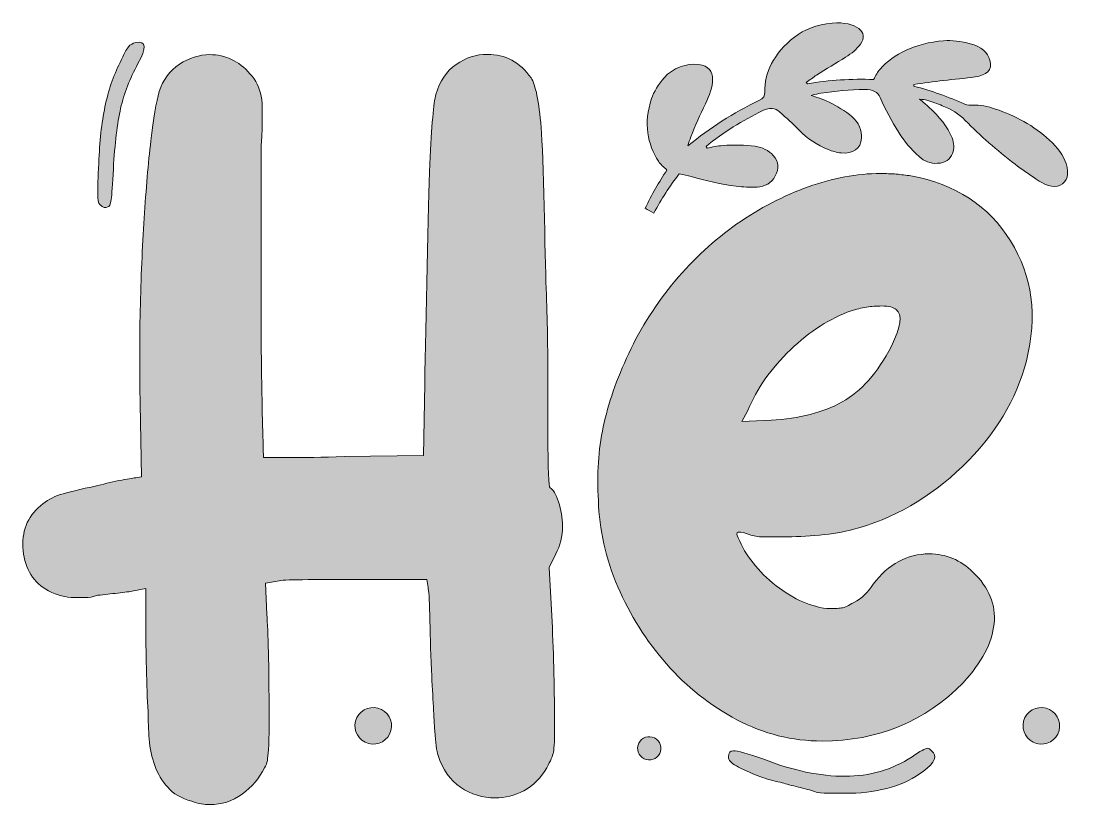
# Model space of a CAD drawing. Header units: inches. Extents: x 60 to 1018, y -945 to -136.
# Drawn here: x 60 to 592, y -527 to -136 of the extents above; entities that cross this region are included whole.
import ezdxf

# ---------------------------------------------------------------- set-up
doc = ezdxf.new("R2010")
doc.units = ezdxf.units.IN
doc.header["$MEASUREMENT"] = 0
doc.layers.add('Layer 1', color=7, linetype='Continuous')

# ---------------------------------------------------------------- blocks, each defined once
blk = doc.blocks.new('block 3')
at = {"layer": 'Layer 1', "true_color": 0xffffff}
h = blk.add_hatch(color=7, dxfattribs=at)
h.dxf.hatch_style = 2
edge = h.paths.add_edge_path()
edge.add_spline(control_points=[(330.03, -387.64), (330.03, -392.85), (328.92, -397.5), (326.69, -401.59), (326.69, -401.59), (323.34, -408.29), (323.34, -408.29), (323.34, -408.29), (325.01, -438.42), (325.01, -438.42), (325.38, -446.98), (325.66, -455.81), (325.85, -464.92), (326.03, -474.04), (326.13, -480.83), (326.13, -485.29), (326.13, -493.48), (325.94, -498.5), (325.57, -500.36), (325.2, -502.22), (324.08, -504.82), (322.22, -508.17), (319.24, -513.38), (315.43, -517.19), (310.78, -519.61), (306.13, -522.03), (301.38, -523.23), (296.55, -523.23), (290.22, -523.23), (284.46, -521.47), (279.26, -517.93), (274.04, -514.4), (270.33, -509.1), (268.1, -502.03), (267.35, -499.8), (266.79, -495.71), (266.42, -489.75), (266.05, -483.81), (265.49, -473.76), (264.75, -459.62), (264.37, -449.21), (264.09, -440), (263.91, -432), (263.72, -424), (263.44, -419.45), (263.07, -418.33), (263.07, -418.33), (262.52, -414.42), (262.52, -414.42), (262.52, -414.42), (229.04, -414.42), (229.04, -414.42), (219.73, -414.42), (211.18, -414.42), (203.37, -414.42), (195.55, -414.42), (190.72, -414.62), (188.86, -414.98), (188.86, -414.98), (182.16, -416.1), (182.16, -416.1), (182.16, -416.1), (182.72, -431.72), (182.72, -431.72), (183.09, -435.82), (183.37, -442.14), (183.56, -450.69), (183.74, -459.26), (183.84, -467.43), (183.84, -475.25), (183.84, -481.57), (183.84, -486.6), (183.84, -490.31), (183.84, -494.03), (183.74, -497.01), (183.56, -499.24), (183.37, -501.47), (183.18, -503.24), (183, -504.54), (182.81, -505.85), (182.35, -507.05), (181.61, -508.17), (179, -513.38), (175.27, -517.75), (170.44, -521.28), (165.61, -524.82), (160.21, -526.58), (154.26, -526.58), (151.66, -526.58), (148.68, -526.02), (145.33, -524.91), (140.12, -523.43), (136.13, -521.1), (133.34, -517.93), (130.55, -514.78), (128.4, -511.15), (126.92, -507.05), (125.43, -502.96), (124.5, -498.59), (124.13, -493.94), (123.76, -489.29), (123.57, -484.73), (123.57, -480.27), (123.2, -473.95), (122.92, -466.69), (122.73, -458.5), (122.54, -450.33), (122.46, -443.63), (122.46, -438.42), (122.46, -438.42), (122.46, -418.89), (122.46, -418.89), (122.46, -418.89), (116.32, -420), (116.32, -420), (114.45, -420.38), (111.85, -420.75), (108.51, -421.12), (105.16, -421.49), (101.81, -421.87), (98.46, -422.23), (96.23, -422.99), (94.18, -423.35), (92.33, -423.35), (90.46, -423.35), (88.6, -423.35), (86.74, -423.35), (82.65, -423.35), (78.37, -422.23), (73.91, -420), (66.47, -415.91), (62.29, -409.22), (61.35, -399.92), (60.43, -390.62), (63.31, -383.18), (70, -377.59), (72.99, -375), (76.24, -373.13), (79.77, -372.02), (83.3, -370.9), (89.53, -369.42), (98.46, -367.55), (102.55, -366.44), (106.55, -365.51), (110.46, -364.76), (114.36, -364.02), (116.68, -363.65), (117.44, -363.65), (117.44, -363.65), (120.22, -363.09), (120.22, -363.09), (120.22, -363.09), (119.67, -326.82), (119.67, -326.82), (119.29, -311.94), (119.29, -296.41), (119.67, -280.22), (120.03, -264.04), (120.69, -248.7), (121.62, -234.19), (122.54, -219.68), (123.66, -206.85), (124.97, -195.69), (126.27, -184.53), (127.66, -176.35), (129.15, -171.13), (131.01, -165.19), (134.36, -160.63), (139.2, -157.46), (144.03, -154.31), (149.05, -152.72), (154.26, -152.72), (162.07, -152.72), (168.77, -155.89), (174.35, -162.21), (177.32, -165.55), (179.18, -169.28), (179.93, -173.37), (180.67, -177.46), (180.67, -185.64), (179.93, -197.92), (179.93, -201.64), (179.93, -208.06), (179.93, -217.17), (179.93, -226.29), (179.93, -236.52), (179.93, -247.86), (179.93, -259.21), (179.93, -271.11), (179.93, -283.57), (179.93, -296.04), (180.02, -307.38), (180.21, -317.61), (180.39, -327.85), (180.58, -336.3), (180.77, -343), (180.95, -349.69), (181.05, -353.23), (181.05, -353.6), (181.41, -353.6), (185.51, -353.6), (193.32, -353.6), (201.13, -353.6), (210.43, -353.42), (221.22, -353.04), (221.22, -353.04), (260.84, -352.48), (260.84, -352.48), (260.84, -352.48), (261.4, -316.77), (261.4, -316.77), (262.14, -287.76), (262.98, -226.59), (263.91, -207.24), (264.84, -187.91), (265.86, -176.37), (266.98, -172.65), (268.84, -165.95), (272.18, -160.93), (277.02, -157.58), (281.85, -154.23), (287.07, -152.56), (292.65, -152.56), (301.58, -152.56), (308.83, -156.47), (314.41, -164.28), (316.64, -167.63), (318.32, -175.91), (319.43, -189.11), (320.55, -202.32), (321.38, -253.72), (321.94, -269.34), (322.5, -284.97), (322.78, -299.75), (322.78, -313.7), (322.78, -327.65), (322.78, -337.05), (322.78, -341.88), (322.78, -359.37), (323.15, -368.3), (323.89, -368.67), (325.38, -369.42), (326.77, -371.74), (328.08, -375.64), (329.38, -379.55), (330.03, -383.55), (330.03, -387.64)], knot_values=[0, 0, 0, 0, 1, 1, 1, 2, 2, 2, 3, 3, 3, 4, 4, 4, 5, 5, 5, 6, 6, 6, 7, 7, 7, 8, 8, 8, 9, 9, 9, 10, 10, 10, 11, 11, 11, 12, 12, 12, 13, 13, 13, 14, 14, 14, 15, 15, 15, 16, 16, 16, 17, 17, 17, 18, 18, 18, 19, 19, 19, 20, 20, 20, 21, 21, 21, 22, 22, 22, 23, 23, 23, 24, 24, 24, 25, 25, 25, 26, 26, 26, 27, 27, 27, 28, 28, 28, 29, 29, 29, 30, 30, 30, 31, 31, 31, 32, 32, 32, 33, 33, 33, 34, 34, 34, 35, 35, 35, 36, 36, 36, 37, 37, 37, 38, 38, 38, 39, 39, 39, 40, 40, 40, 41, 41, 41, 42, 42, 42, 43, 43, 43, 44, 44, 44, 45, 45, 45, 46, 46, 46, 47, 47, 47, 48, 48, 48, 49, 49, 49, 50, 50, 50, 51, 51, 51, 52, 52, 52, 53, 53, 53, 54, 54, 54, 55, 55, 55, 56, 56, 56, 57, 57, 57, 58, 58, 58, 59, 59, 59, 60, 60, 60, 61, 61, 61, 62, 62, 62, 63, 63, 63, 64, 64, 64, 65, 65, 65, 66, 66, 66, 67, 67, 67, 68, 68, 68, 69, 69, 69, 70, 70, 70, 71, 71, 71, 72, 72, 72, 73, 73, 73, 74, 74, 74, 75, 75, 75, 76, 76, 76, 77, 77, 77, 78, 78, 78, 79, 79, 79, 80, 80, 80, 81, 81, 81, 82, 82, 82, 82], degree=3, periodic=1)
edge = h.paths.add_edge_path()
edge.add_spline(control_points=[(103.48, -228.61), (102.37, -229.36), (101.06, -228.98), (99.58, -227.49), (98.83, -226.75), (98.46, -224.89), (98.46, -221.91), (98.46, -218.94), (98.65, -213.92), (99.02, -206.85), (99.39, -196.06), (100.42, -186.67), (102.09, -178.67), (103.76, -170.67), (106.27, -163.32), (109.62, -156.63), (111.48, -152.54), (112.87, -149.93), (113.81, -148.81), (114.73, -147.7), (115.94, -146.96), (117.44, -146.58), (122.64, -145.84), (123.01, -149.37), (118.55, -157.18), (114.45, -164.63), (111.58, -172.07), (109.9, -179.5), (108.23, -186.95), (107.02, -196.99), (106.27, -209.64), (105.9, -217.45), (105.53, -222.57), (105.16, -224.98), (104.78, -227.41), (104.23, -228.61), (103.48, -228.61)], knot_values=[0, 0, 0, 0, 1, 1, 1, 2, 2, 2, 3, 3, 3, 4, 4, 4, 5, 5, 5, 6, 6, 6, 7, 7, 7, 8, 8, 8, 9, 9, 9, 10, 10, 10, 11, 11, 11, 12, 12, 12, 12], degree=3, periodic=1)
h = blk.add_hatch(color=7, dxfattribs=at)
h.dxf.hatch_style = 2
edge = h.paths.add_edge_path()
edge.add_spline(control_points=[(423.05, -391.88), (421.03, -391.08), (419.21, -390.67), (417.6, -390.67), (417.19, -390.67), (416.99, -391.08), (416.99, -391.88), (420.22, -400.77), (426.17, -408.84), (434.86, -416.11), (443.54, -423.38), (452.52, -427.62), (461.82, -428.83), (465.05, -428.83), (467.47, -428.74), (469.09, -428.53), (470.7, -428.33), (472.72, -427.42), (475.15, -425.8), (479.18, -423.79), (482.41, -420.76), (484.84, -416.72), (492.5, -406.63), (501.8, -401.57), (512.7, -401.57), (521.18, -401.57), (528.45, -404.6), (534.51, -410.66), (542.59, -418.34), (546.11, -426.92), (545.11, -436.4), (544.1, -445.9), (538.95, -455.69), (529.66, -465.78), (510.68, -485.17), (487.26, -494.86), (459.4, -494.86), (444.45, -494.86), (430.32, -491.33), (416.99, -484.26), (403.67, -477.2), (391.95, -467.9), (381.86, -456.39), (371.76, -444.89), (363.69, -432.07), (357.63, -417.93), (351.57, -403.8), (348.33, -389.46), (347.94, -374.92), (347.13, -362), (347.94, -349.78), (350.36, -338.27), (352.78, -326.76), (357.02, -314.55), (363.08, -301.62), (369.14, -288.7), (376.8, -276.69), (386.1, -265.58), (395.38, -254.48), (405.68, -244.98), (416.99, -237.11), (428.29, -229.23), (440.1, -223.08), (452.43, -218.63), (464.74, -214.19), (476.76, -211.97), (488.47, -211.97), (491.29, -211.97), (493.92, -212.07), (496.35, -212.27), (498.77, -212.48), (501.19, -212.78), (503.62, -213.18), (525.82, -217.22), (542.39, -228.02), (553.29, -245.59), (564.19, -263.16), (566.81, -283.05), (561.17, -305.26), (556.32, -324.64), (545.72, -342.21), (529.36, -357.96), (513.01, -373.71), (494.73, -384.21), (474.54, -389.46), (470.09, -390.67), (464.64, -391.58), (458.18, -392.18), (451.72, -392.79), (445.66, -393.09), (440.01, -393.09), (436.38, -393.09), (433.14, -393.09), (430.32, -393.09), (427.49, -393.09), (425.07, -392.7), (423.05, -391.88)], knot_values=[0, 0, 0, 0, 1, 1, 1, 2, 2, 2, 3, 3, 3, 4, 4, 4, 5, 5, 5, 6, 6, 6, 7, 7, 7, 8, 8, 8, 9, 9, 9, 10, 10, 10, 11, 11, 11, 12, 12, 12, 13, 13, 13, 14, 14, 14, 15, 15, 15, 16, 16, 16, 17, 17, 17, 18, 18, 18, 19, 19, 19, 20, 20, 20, 21, 21, 21, 22, 22, 22, 23, 23, 23, 24, 24, 24, 25, 25, 25, 26, 26, 26, 27, 27, 27, 28, 28, 28, 29, 29, 29, 30, 30, 30, 31, 31, 31, 32, 32, 32, 32], degree=3, periodic=1)
edge = h.paths.add_edge_path()
edge.add_spline(control_points=[(513.92, -499.71), (517.14, -502.13), (515.73, -505.56), (509.68, -510), (500.79, -516.87), (488.67, -520.5), (473.33, -520.91), (469.69, -520.91), (466.15, -520.91), (462.73, -520.91), (459.29, -520.91), (457.17, -520.7), (456.37, -520.3), (455.55, -519.9), (453.94, -519.39), (451.52, -518.79), (449.1, -518.18), (446.27, -517.47), (443.04, -516.67), (441.83, -516.26), (439.5, -515.66), (436.07, -514.85), (432.64, -514.04), (429.2, -512.93), (425.78, -511.52), (422.34, -510.1), (419.31, -508.69), (416.69, -507.28), (414.06, -505.86), (412.75, -504.35), (412.75, -502.74), (412.75, -500.71), (413.56, -499.71), (415.18, -499.71), (417.19, -499.71), (422.24, -501.12), (430.32, -503.95), (444.86, -509.6), (458.38, -512.43), (470.91, -512.43), (483.02, -512.43), (494.12, -509.19), (504.22, -502.74), (508.25, -499.91), (510.89, -498.5), (512.1, -498.5), (512.49, -498.5), (513.1, -498.89), (513.92, -499.71)], knot_values=[0, 0, 0, 0, 1, 1, 1, 2, 2, 2, 3, 3, 3, 4, 4, 4, 5, 5, 5, 6, 6, 6, 7, 7, 7, 8, 8, 8, 9, 9, 9, 10, 10, 10, 11, 11, 11, 12, 12, 12, 13, 13, 13, 14, 14, 14, 15, 15, 15, 16, 16, 16, 16], degree=3, periodic=1)
edge = h.paths.add_edge_path()
edge.add_spline(control_points=[(958.14, -488.5), (961.37, -490.92), (959.96, -494.35), (953.9, -498.8), (945.01, -505.66), (932.89, -509.3), (917.55, -509.7), (913.92, -509.7), (910.38, -509.7), (906.95, -509.7), (903.51, -509.7), (901.4, -509.49), (900.59, -509.1), (899.78, -508.69), (898.17, -508.19), (895.74, -507.58), (893.32, -506.98), (890.49, -506.27), (887.26, -505.46), (886.05, -505.06), (883.72, -504.45), (880.3, -503.64), (876.86, -502.83), (873.43, -501.72), (870, -500.31), (866.56, -498.89), (863.54, -497.48), (860.91, -496.07), (858.28, -494.65), (856.98, -493.14), (856.98, -491.53), (856.98, -489.5), (857.78, -488.5), (859.4, -488.5), (861.41, -488.5), (866.46, -489.91), (874.54, -492.74), (889.08, -498.39), (902.61, -501.22), (915.13, -501.22), (927.24, -501.22), (938.35, -497.98), (948.45, -491.53), (952.48, -488.7), (955.11, -487.29), (956.32, -487.29), (956.72, -487.29), (957.32, -487.69), (958.14, -488.5)], knot_values=[0, 0, 0, 0, 1, 1, 1, 2, 2, 2, 3, 3, 3, 4, 4, 4, 5, 5, 5, 6, 6, 6, 7, 7, 7, 8, 8, 8, 9, 9, 9, 10, 10, 10, 11, 11, 11, 12, 12, 12, 13, 13, 13, 14, 14, 14, 15, 15, 15, 16, 16, 16, 16], degree=3, periodic=1)
edge = h.paths.add_edge_path()
edge.add_spline(control_points=[(419.42, -335.54), (419.42, -335.54), (433.95, -334.94), (433.95, -334.94), (448.09, -334.13), (459.9, -331.11), (469.39, -325.85), (478.87, -320.61), (487.05, -311.31), (493.92, -297.99), (498.77, -288.29), (499.58, -282.24), (496.35, -279.81), (495.14, -278.6), (492.71, -278), (489.08, -278), (486.65, -278), (484.13, -278.2), (481.51, -278.6), (478.87, -279.01), (476.36, -279.62), (473.93, -280.42), (463.43, -284.05), (453.34, -290.52), (443.65, -299.8), (433.95, -309.1), (426.88, -319.19), (422.44, -330.09), (422.44, -330.09), (419.42, -335.54), (419.42, -335.54)], knot_values=[0, 0, 0, 0, 1, 1, 1, 2, 2, 2, 3, 3, 3, 4, 4, 4, 5, 5, 5, 6, 6, 6, 7, 7, 7, 8, 8, 8, 9, 9, 9, 10, 10, 10, 10], degree=3, periodic=1)
at = {"layer": 'Layer 1', "lineweight": 0}
for points, knots in [([(103.48, -228.61), (102.37, -229.36), (101.06, -228.98), (99.58, -227.49), (98.83, -226.75), (98.46, -224.89), (98.46, -221.91), (98.46, -218.94), (98.65, -213.92), (99.02, -206.85), (99.39, -196.06), (100.42, -186.67), (102.09, -178.67), (103.76, -170.67), (106.27, -163.32), (109.62, -156.63), (111.48, -152.54), (112.87, -149.93), (113.81, -148.81), (114.73, -147.7), (115.94, -146.96), (117.44, -146.58), (122.64, -145.84), (123.01, -149.37), (118.55, -157.18), (114.45, -164.63), (111.58, -172.07), (109.9, -179.5), (108.23, -186.95), (107.02, -196.99), (106.27, -209.64), (105.9, -217.45), (105.53, -222.57), (105.16, -224.98), (104.78, -227.41), (104.23, -228.61), (103.48, -228.61)], [0, 0, 0, 0, 1, 1, 1, 2, 2, 2, 3, 3, 3, 4, 4, 4, 5, 5, 5, 6, 6, 6, 7, 7, 7, 8, 8, 8, 9, 9, 9, 10, 10, 10, 11, 11, 11, 12, 12, 12, 12]), ([(330.03, -387.64), (330.03, -392.85), (328.92, -397.5), (326.69, -401.59), (326.69, -401.59), (323.34, -408.29), (323.34, -408.29), (323.34, -408.29), (325.01, -438.42), (325.01, -438.42), (325.38, -446.98), (325.66, -455.81), (325.85, -464.92), (326.03, -474.04), (326.13, -480.83), (326.13, -485.29), (326.13, -493.48), (325.94, -498.5), (325.57, -500.36), (325.2, -502.22), (324.08, -504.82), (322.22, -508.17), (319.24, -513.38), (315.43, -517.19), (310.78, -519.61), (306.13, -522.03), (301.38, -523.23), (296.55, -523.23), (290.22, -523.23), (284.46, -521.47), (279.26, -517.93), (274.04, -514.4), (270.33, -509.1), (268.1, -502.03), (267.35, -499.8), (266.79, -495.71), (266.42, -489.75), (266.05, -483.81), (265.49, -473.76), (264.75, -459.62), (264.37, -449.21), (264.09, -440), (263.91, -432), (263.72, -424), (263.44, -419.45), (263.07, -418.33), (263.07, -418.33), (262.52, -414.42), (262.52, -414.42), (262.52, -414.42), (229.04, -414.42), (229.04, -414.42), (219.73, -414.42), (211.18, -414.42), (203.37, -414.42), (195.55, -414.42), (190.72, -414.62), (188.86, -414.98), (188.86, -414.98), (182.16, -416.1), (182.16, -416.1), (182.16, -416.1), (182.72, -431.72), (182.72, -431.72), (183.09, -435.82), (183.37, -442.14), (183.56, -450.69), (183.74, -459.26), (183.84, -467.43), (183.84, -475.25), (183.84, -481.57), (183.84, -486.6), (183.84, -490.31), (183.84, -494.03), (183.74, -497.01), (183.56, -499.24), (183.37, -501.47), (183.18, -503.24), (183, -504.54), (182.81, -505.85), (182.35, -507.05), (181.61, -508.17), (179, -513.38), (175.27, -517.75), (170.44, -521.28), (165.61, -524.82), (160.21, -526.58), (154.26, -526.58), (151.66, -526.58), (148.68, -526.02), (145.33, -524.91), (140.12, -523.43), (136.13, -521.1), (133.34, -517.93), (130.55, -514.78), (128.4, -511.15), (126.92, -507.05), (125.43, -502.96), (124.5, -498.59), (124.13, -493.94), (123.76, -489.29), (123.57, -484.73), (123.57, -480.27), (123.2, -473.95), (122.92, -466.69), (122.73, -458.5), (122.54, -450.33), (122.46, -443.63), (122.46, -438.42), (122.46, -438.42), (122.46, -418.89), (122.46, -418.89), (122.46, -418.89), (116.32, -420), (116.32, -420), (114.45, -420.38), (111.85, -420.75), (108.51, -421.12), (105.16, -421.49), (101.81, -421.87), (98.46, -422.23), (96.23, -422.99), (94.18, -423.35), (92.33, -423.35), (90.46, -423.35), (88.6, -423.35), (86.74, -423.35), (82.65, -423.35), (78.37, -422.23), (73.91, -420), (66.47, -415.91), (62.29, -409.22), (61.35, -399.92), (60.43, -390.62), (63.31, -383.18), (70, -377.59), (72.99, -375), (76.24, -373.13), (79.77, -372.02), (83.3, -370.9), (89.53, -369.42), (98.46, -367.55), (102.55, -366.44), (106.55, -365.51), (110.46, -364.76), (114.36, -364.02), (116.68, -363.65), (117.44, -363.65), (117.44, -363.65), (120.22, -363.09), (120.22, -363.09), (120.22, -363.09), (119.67, -326.82), (119.67, -326.82), (119.29, -311.94), (119.29, -296.41), (119.67, -280.22), (120.03, -264.04), (120.69, -248.7), (121.62, -234.19), (122.54, -219.68), (123.66, -206.85), (124.97, -195.69), (126.27, -184.53), (127.66, -176.35), (129.15, -171.13), (131.01, -165.19), (134.36, -160.63), (139.2, -157.46), (144.03, -154.31), (149.05, -152.72), (154.26, -152.72), (162.07, -152.72), (168.77, -155.89), (174.35, -162.21), (177.32, -165.55), (179.18, -169.28), (179.93, -173.37), (180.67, -177.46), (180.67, -185.64), (179.93, -197.92), (179.93, -201.64), (179.93, -208.06), (179.93, -217.17), (179.93, -226.29), (179.93, -236.52), (179.93, -247.86), (179.93, -259.21), (179.93, -271.11), (179.93, -283.57), (179.93, -296.04), (180.02, -307.38), (180.21, -317.61), (180.39, -327.85), (180.58, -336.3), (180.77, -343), (180.95, -349.69), (181.05, -353.23), (181.05, -353.6), (181.41, -353.6), (185.51, -353.6), (193.32, -353.6), (201.13, -353.6), (210.43, -353.42), (221.22, -353.04), (221.22, -353.04), (260.84, -352.48), (260.84, -352.48), (260.84, -352.48), (261.4, -316.77), (261.4, -316.77), (262.14, -287.76), (262.98, -226.59), (263.91, -207.24), (264.84, -187.91), (265.86, -176.37), (266.98, -172.65), (268.84, -165.95), (272.18, -160.93), (277.02, -157.58), (281.85, -154.23), (287.07, -152.56), (292.65, -152.56), (301.58, -152.56), (308.83, -156.47), (314.41, -164.28), (316.64, -167.63), (318.32, -175.91), (319.43, -189.11), (320.55, -202.32), (321.38, -253.72), (321.94, -269.34), (322.5, -284.97), (322.78, -299.75), (322.78, -313.7), (322.78, -327.65), (322.78, -337.05), (322.78, -341.88), (322.78, -359.37), (323.15, -368.3), (323.89, -368.67), (325.38, -369.42), (326.77, -371.74), (328.08, -375.64), (329.38, -379.55), (330.03, -383.55), (330.03, -387.64)], [0, 0, 0, 0, 1, 1, 1, 2, 2, 2, 3, 3, 3, 4, 4, 4, 5, 5, 5, 6, 6, 6, 7, 7, 7, 8, 8, 8, 9, 9, 9, 10, 10, 10, 11, 11, 11, 12, 12, 12, 13, 13, 13, 14, 14, 14, 15, 15, 15, 16, 16, 16, 17, 17, 17, 18, 18, 18, 19, 19, 19, 20, 20, 20, 21, 21, 21, 22, 22, 22, 23, 23, 23, 24, 24, 24, 25, 25, 25, 26, 26, 26, 27, 27, 27, 28, 28, 28, 29, 29, 29, 30, 30, 30, 31, 31, 31, 32, 32, 32, 33, 33, 33, 34, 34, 34, 35, 35, 35, 36, 36, 36, 37, 37, 37, 38, 38, 38, 39, 39, 39, 40, 40, 40, 41, 41, 41, 42, 42, 42, 43, 43, 43, 44, 44, 44, 45, 45, 45, 46, 46, 46, 47, 47, 47, 48, 48, 48, 49, 49, 49, 50, 50, 50, 51, 51, 51, 52, 52, 52, 53, 53, 53, 54, 54, 54, 55, 55, 55, 56, 56, 56, 57, 57, 57, 58, 58, 58, 59, 59, 59, 60, 60, 60, 61, 61, 61, 62, 62, 62, 63, 63, 63, 64, 64, 64, 65, 65, 65, 66, 66, 66, 67, 67, 67, 68, 68, 68, 69, 69, 69, 70, 70, 70, 71, 71, 71, 72, 72, 72, 73, 73, 73, 74, 74, 74, 75, 75, 75, 76, 76, 76, 77, 77, 77, 78, 78, 78, 79, 79, 79, 80, 80, 80, 81, 81, 81, 82, 82, 82, 82]), ([(423.05, -391.88), (421.03, -391.08), (419.21, -390.67), (417.6, -390.67), (417.19, -390.67), (416.99, -391.08), (416.99, -391.88), (420.22, -400.77), (426.17, -408.84), (434.86, -416.11), (443.54, -423.38), (452.52, -427.62), (461.82, -428.83), (465.05, -428.83), (467.47, -428.74), (469.09, -428.53), (470.7, -428.33), (472.72, -427.42), (475.15, -425.8), (479.18, -423.79), (482.41, -420.76), (484.84, -416.72), (492.5, -406.63), (501.8, -401.57), (512.7, -401.57), (521.18, -401.57), (528.45, -404.6), (534.51, -410.66), (542.59, -418.34), (546.11, -426.92), (545.11, -436.4), (544.1, -445.9), (538.95, -455.69), (529.66, -465.78), (510.68, -485.17), (487.26, -494.86), (459.4, -494.86), (444.45, -494.86), (430.32, -491.33), (416.99, -484.26), (403.67, -477.2), (391.95, -467.9), (381.86, -456.39), (371.76, -444.89), (363.69, -432.07), (357.63, -417.93), (351.57, -403.8), (348.33, -389.46), (347.94, -374.92), (347.13, -362), (347.94, -349.78), (350.36, -338.27), (352.78, -326.76), (357.02, -314.55), (363.08, -301.62), (369.14, -288.7), (376.8, -276.69), (386.1, -265.58), (395.38, -254.48), (405.68, -244.98), (416.99, -237.11), (428.29, -229.23), (440.1, -223.08), (452.43, -218.63), (464.74, -214.19), (476.76, -211.97), (488.47, -211.97), (491.29, -211.97), (493.92, -212.07), (496.35, -212.27), (498.77, -212.48), (501.19, -212.78), (503.62, -213.18), (525.82, -217.22), (542.39, -228.02), (553.29, -245.59), (564.19, -263.16), (566.81, -283.05), (561.17, -305.26), (556.32, -324.64), (545.72, -342.21), (529.36, -357.96), (513.01, -373.71), (494.73, -384.21), (474.54, -389.46), (470.09, -390.67), (464.64, -391.58), (458.18, -392.18), (451.72, -392.79), (445.66, -393.09), (440.01, -393.09), (436.38, -393.09), (433.14, -393.09), (430.32, -393.09), (427.49, -393.09), (425.07, -392.7), (423.05, -391.88)], [0, 0, 0, 0, 1, 1, 1, 2, 2, 2, 3, 3, 3, 4, 4, 4, 5, 5, 5, 6, 6, 6, 7, 7, 7, 8, 8, 8, 9, 9, 9, 10, 10, 10, 11, 11, 11, 12, 12, 12, 13, 13, 13, 14, 14, 14, 15, 15, 15, 16, 16, 16, 17, 17, 17, 18, 18, 18, 19, 19, 19, 20, 20, 20, 21, 21, 21, 22, 22, 22, 23, 23, 23, 24, 24, 24, 25, 25, 25, 26, 26, 26, 27, 27, 27, 28, 28, 28, 29, 29, 29, 30, 30, 30, 31, 31, 31, 32, 32, 32, 32]), ([(419.42, -335.54), (419.42, -335.54), (433.95, -334.94), (433.95, -334.94), (448.09, -334.13), (459.9, -331.11), (469.39, -325.85), (478.87, -320.61), (487.05, -311.31), (493.92, -297.99), (498.77, -288.29), (499.58, -282.24), (496.35, -279.81), (495.14, -278.6), (492.71, -278), (489.08, -278), (486.65, -278), (484.13, -278.2), (481.51, -278.6), (478.87, -279.01), (476.36, -279.62), (473.93, -280.42), (463.43, -284.05), (453.34, -290.52), (443.65, -299.8), (433.95, -309.1), (426.88, -319.19), (422.44, -330.09), (422.44, -330.09), (419.42, -335.54), (419.42, -335.54)], [0, 0, 0, 0, 1, 1, 1, 2, 2, 2, 3, 3, 3, 4, 4, 4, 5, 5, 5, 6, 6, 6, 7, 7, 7, 8, 8, 8, 9, 9, 9, 10, 10, 10, 10]), ([(513.92, -499.71), (517.14, -502.13), (515.73, -505.56), (509.68, -510), (500.79, -516.87), (488.67, -520.5), (473.33, -520.91), (469.69, -520.91), (466.15, -520.91), (462.73, -520.91), (459.29, -520.91), (457.17, -520.7), (456.37, -520.3), (455.55, -519.9), (453.94, -519.39), (451.52, -518.79), (449.1, -518.18), (446.27, -517.47), (443.04, -516.67), (441.83, -516.26), (439.5, -515.66), (436.07, -514.85), (432.64, -514.04), (429.2, -512.93), (425.78, -511.52), (422.34, -510.1), (419.31, -508.69), (416.69, -507.28), (414.06, -505.86), (412.75, -504.35), (412.75, -502.74), (412.75, -500.71), (413.56, -499.71), (415.18, -499.71), (417.19, -499.71), (422.24, -501.12), (430.32, -503.95), (444.86, -509.6), (458.38, -512.43), (470.91, -512.43), (483.02, -512.43), (494.12, -509.19), (504.22, -502.74), (508.25, -499.91), (510.89, -498.5), (512.1, -498.5), (512.49, -498.5), (513.1, -498.89), (513.92, -499.71)], [0, 0, 0, 0, 1, 1, 1, 2, 2, 2, 3, 3, 3, 4, 4, 4, 5, 5, 5, 6, 6, 6, 7, 7, 7, 8, 8, 8, 9, 9, 9, 10, 10, 10, 11, 11, 11, 12, 12, 12, 13, 13, 13, 14, 14, 14, 15, 15, 15, 16, 16, 16, 16])]:
    blk.add_open_spline(points, degree=3, knots=knots, dxfattribs=at)

msp = doc.modelspace()

# ---------------------------------------------------------------- hatches: boundary and pattern name
at = {"layer": 'Layer 1', "true_color": 0xffffff}
h = msp.add_hatch(color=7, dxfattribs=at)
h.dxf.hatch_style = 2
edge = h.paths.add_edge_path()
edge.add_spline(control_points=[(401.58, -198.42), (410.2, -191.51), (419.68, -185.54), (429.86, -180.62), (433.28, -178.97), (436.01, -179.35), (438.19, -181.25), (441.59, -184.21), (444.92, -187.21), (447.96, -190.38), (451.96, -194.53), (456.8, -197.67), (462.44, -200.01), (464.43, -200.84), (466.71, -201.46), (468.89, -201.68), (474.74, -202.26), (478.81, -199.51), (479.04, -194.42), (479.18, -190.45), (477.69, -186.59), (474.25, -183.57), (471.01, -180.71), (466.82, -178.44), (462.61, -176.3), (460.2, -175.08), (457.43, -174.22), (453.88, -173.03), (456.14, -172.48), (457.47, -172.13), (458.84, -171.91), (465.99, -170.78), (473.28, -170.22), (480.59, -170.02), (484.82, -169.92), (487.1, -171.39), (488.3, -174.11), (490.94, -180.04), (494.05, -185.85), (497.64, -191.56), (500.37, -195.9), (503.71, -199.81), (507.68, -203.47), (510.37, -205.94), (513.31, -207.1), (516.97, -206.89), (520.85, -206.68), (523.19, -204.87), (524.35, -201.91), (525.28, -199.54), (525.16, -196.96), (524.14, -194.23), (522.03, -188.6), (517.69, -183.53), (512.58, -178.87), (511.26, -177.66), (509.91, -176.47), (507.95, -174.83), (509.64, -175.1), (510.68, -175.18), (511.66, -175.47), (514.24, -176.25), (516.77, -177.2), (519.29, -178.15), (523.78, -179.83), (527.53, -182.22), (530.69, -185.46), (538.24, -193.22), (546.41, -200.29), (555.52, -207.32), (558.85, -209.9), (562.47, -212.28), (566.01, -214.72), (570.21, -217.59), (574.48, -219.48), (577.99, -217.81), (581.65, -216.07), (582.63, -212.2), (581, -207.04), (579.67, -202.85), (576.52, -198.91), (572.78, -195.42), (564.87, -188.02), (555.47, -183.09), (545.82, -179.84), (541.9, -178.51), (538.08, -177.65), (534.43, -177.93), (533.29, -178.02), (531.72, -177.87), (530.58, -177.38), (522.33, -173.76), (513.86, -170.73), (505.18, -168.44), (505.15, -168.17), (505.13, -167.9), (505.1, -167.62), (509.92, -166.74), (514.95, -166.23), (519.87, -165.62), (525.12, -164.96), (530.58, -164.58), (535.63, -163.81), (541.24, -162.96), (544.54, -160.5), (543.04, -155.41), (541.95, -151.78), (538.83, -148.72), (533.17, -147.26), (528.75, -146.12), (523.93, -145.46), (519.96, -145.79), (505.63, -146.98), (495.06, -152.39), (488.3, -159.9), (486.96, -161.39), (486.22, -163.12), (485.04, -165.09), (474.06, -164.68), (462.97, -165.38), (452.1, -167.21), (451.92, -167), (451.73, -166.79), (451.54, -166.58), (453.21, -165.33), (454.92, -164.1), (456.67, -162.9), (461.27, -159.75), (466.43, -156.98), (471.12, -154), (474.1, -152.11), (476.86, -149.84), (478.54, -147.45), (482.92, -141.49), (476.5, -136.11), (464.47, -136.98), (456.67, -137.6), (450.36, -140.21), (445.59, -143.95), (435.11, -152.21), (430.72, -161.82), (430.82, -171.36), (430.84, -173.18), (430.46, -174.43), (427.89, -175.63), (415.23, -181.62), (403.66, -189.2), (392.56, -198.1), (393, -196.64), (393.43, -195.17), (393.98, -193.7), (396.04, -188.17), (398.65, -182.68), (401.28, -177.24), (403.3, -173.04), (404.88, -168.89), (404.86, -164.9), (404.85, -161.14), (403.1, -158.28), (397.71, -157.6), (392.05, -156.88), (384.86, -159.41), (380.75, -164.22), (377.89, -167.54), (375.53, -171.25), (374.42, -174.62), (370.34, -187.02), (372.44, -197.41), (377.85, -205.88), (378.88, -207.48), (380.5, -208.67), (382.07, -210.31), (378.16, -216.13), (374.53, -222.44), (371.29, -229.31), (372.61, -230.02), (373.87, -230.72), (375.56, -231.69), (379.3, -224.73), (383.4, -218.4), (388.26, -212.11), (390.53, -212.55), (392.4, -212.88), (394.16, -213.41), (401.52, -215.64), (408.99, -217.24), (416.58, -218.29), (419.98, -218.76), (423.57, -218.87), (426.98, -218.71), (430.94, -218.52), (434.16, -216.77), (436.06, -213.2), (438.01, -209.51), (437.84, -206.04), (435.01, -202.94), (432.8, -200.53), (429.78, -198.85), (426.08, -198.35), (420.92, -197.65), (415.46, -197.66), (409.93, -198.02), (407.35, -198.18), (404.7, -198.8), (402.06, -199.33), (401.9, -199.03), (401.74, -198.73), (401.58, -198.42)], knot_values=[0, 0, 0, 0, 1, 1, 1, 2, 2, 2, 3, 3, 3, 4, 4, 4, 5, 5, 5, 6, 6, 6, 7, 7, 7, 8, 8, 8, 9, 9, 9, 10, 10, 10, 11, 11, 11, 12, 12, 12, 13, 13, 13, 14, 14, 14, 15, 15, 15, 16, 16, 16, 17, 17, 17, 18, 18, 18, 19, 19, 19, 20, 20, 20, 21, 21, 21, 22, 22, 22, 23, 23, 23, 24, 24, 24, 25, 25, 25, 26, 26, 26, 27, 27, 27, 28, 28, 28, 29, 29, 29, 30, 30, 30, 31, 31, 31, 32, 32, 32, 33, 33, 33, 34, 34, 34, 35, 35, 35, 36, 36, 36, 37, 37, 37, 38, 38, 38, 39, 39, 39, 40, 40, 40, 41, 41, 41, 42, 42, 42, 43, 43, 43, 44, 44, 44, 45, 45, 45, 46, 46, 46, 47, 47, 47, 48, 48, 48, 49, 49, 49, 50, 50, 50, 51, 51, 51, 52, 52, 52, 53, 53, 53, 54, 54, 54, 55, 55, 55, 56, 56, 56, 57, 57, 57, 58, 58, 58, 59, 59, 59, 60, 60, 60, 61, 61, 61, 62, 62, 62, 63, 63, 63, 64, 64, 64, 65, 65, 65, 66, 66, 66, 67, 67, 67, 68, 68, 68, 69, 69, 69, 69], degree=3, periodic=1)
h = msp.add_hatch(color=7, dxfattribs=at)
h.dxf.hatch_style = 2
edge = h.paths.add_edge_path()
edge.add_spline(control_points=[(238.11, -478.47), (242.98, -479.78), (245.87, -484.78), (244.57, -489.65), (243.27, -494.52), (238.26, -497.41), (233.39, -496.1), (228.53, -494.8), (225.64, -489.8), (226.94, -484.93), (228.24, -480.06), (233.25, -477.17), (238.11, -478.47)], knot_values=[0, 0, 0, 0, 1, 1, 1, 2, 2, 2, 3, 3, 3, 4, 4, 4, 4], degree=3, periodic=1)
h = msp.add_hatch(color=7, dxfattribs=at)
h.dxf.hatch_style = 2
edge = h.paths.add_edge_path()
edge.add_spline(control_points=[(570.99, -478.47), (575.86, -479.78), (578.75, -484.78), (577.45, -489.65), (576.14, -494.52), (571.14, -497.41), (566.27, -496.1), (561.41, -494.8), (558.52, -489.8), (559.82, -484.93), (561.12, -480.06), (566.13, -477.17), (570.99, -478.47)], knot_values=[0, 0, 0, 0, 1, 1, 1, 2, 2, 2, 3, 3, 3, 4, 4, 4, 4], degree=3, periodic=1)
h = msp.add_hatch(color=7, dxfattribs=at)
h.dxf.hatch_style = 2
edge = h.paths.add_edge_path()
edge.add_spline(control_points=[(374.8, -492.89), (377.9, -493.72), (379.73, -496.9), (378.91, -500), (378.08, -503.09), (374.89, -504.93), (371.8, -504.1), (368.7, -503.27), (366.86, -500.09), (367.69, -496.99), (368.52, -493.9), (371.7, -492.06), (374.8, -492.89)], knot_values=[0, 0, 0, 0, 1, 1, 1, 2, 2, 2, 3, 3, 3, 4, 4, 4, 4], degree=3, periodic=1)

# ---------------------------------------------------------------- linework, layer by layer
at = {"layer": 'Layer 1', "lineweight": 0}
for points, knots in [([(401.58, -198.42), (410.2, -191.51), (419.68, -185.54), (429.86, -180.62), (433.28, -178.97), (436.01, -179.35), (438.19, -181.25), (441.59, -184.21), (444.92, -187.21), (447.96, -190.38), (451.96, -194.53), (456.8, -197.67), (462.44, -200.01), (464.43, -200.84), (466.71, -201.46), (468.89, -201.68), (474.74, -202.26), (478.81, -199.51), (479.04, -194.42), (479.18, -190.45), (477.69, -186.59), (474.25, -183.57), (471.01, -180.71), (466.82, -178.44), (462.61, -176.3), (460.2, -175.08), (457.43, -174.22), (453.88, -173.03), (456.14, -172.48), (457.47, -172.13), (458.84, -171.91), (465.99, -170.78), (473.28, -170.22), (480.59, -170.02), (484.82, -169.92), (487.1, -171.39), (488.3, -174.11), (490.94, -180.04), (494.05, -185.85), (497.64, -191.56), (500.37, -195.9), (503.71, -199.81), (507.68, -203.47), (510.37, -205.94), (513.31, -207.1), (516.97, -206.89), (520.85, -206.68), (523.19, -204.87), (524.35, -201.91), (525.28, -199.54), (525.16, -196.96), (524.14, -194.23), (522.03, -188.6), (517.69, -183.53), (512.58, -178.87), (511.26, -177.66), (509.91, -176.47), (507.95, -174.83), (509.64, -175.1), (510.68, -175.18), (511.66, -175.47), (514.24, -176.25), (516.77, -177.2), (519.29, -178.15), (523.78, -179.83), (527.53, -182.22), (530.69, -185.46), (538.24, -193.22), (546.41, -200.29), (555.52, -207.32), (558.85, -209.9), (562.47, -212.28), (566.01, -214.72), (570.21, -217.59), (574.48, -219.48), (577.99, -217.81), (581.65, -216.07), (582.63, -212.2), (581, -207.04), (579.67, -202.85), (576.52, -198.91), (572.78, -195.42), (564.87, -188.02), (555.47, -183.09), (545.82, -179.84), (541.9, -178.51), (538.08, -177.65), (534.43, -177.93), (533.29, -178.02), (531.72, -177.87), (530.58, -177.38), (522.33, -173.76), (513.86, -170.73), (505.18, -168.44), (505.15, -168.17), (505.13, -167.9), (505.1, -167.62), (509.92, -166.74), (514.95, -166.23), (519.87, -165.62), (525.12, -164.96), (530.58, -164.58), (535.63, -163.81), (541.24, -162.96), (544.54, -160.5), (543.04, -155.41), (541.95, -151.78), (538.83, -148.72), (533.17, -147.26), (528.75, -146.12), (523.93, -145.46), (519.96, -145.79), (505.63, -146.98), (495.06, -152.39), (488.3, -159.9), (486.96, -161.39), (486.22, -163.12), (485.04, -165.09), (474.06, -164.68), (462.97, -165.38), (452.1, -167.21), (451.92, -167), (451.73, -166.79), (451.54, -166.58), (453.21, -165.33), (454.92, -164.1), (456.67, -162.9), (461.27, -159.75), (466.43, -156.98), (471.12, -154), (474.1, -152.11), (476.86, -149.84), (478.54, -147.45), (482.92, -141.49), (476.5, -136.11), (464.47, -136.98), (456.67, -137.6), (450.36, -140.21), (445.59, -143.95), (435.11, -152.21), (430.72, -161.82), (430.82, -171.36), (430.84, -173.18), (430.46, -174.43), (427.89, -175.63), (415.23, -181.62), (403.66, -189.2), (392.56, -198.1), (393, -196.64), (393.43, -195.17), (393.98, -193.7), (396.04, -188.17), (398.65, -182.68), (401.28, -177.24), (403.3, -173.04), (404.88, -168.89), (404.86, -164.9), (404.85, -161.14), (403.1, -158.28), (397.71, -157.6), (392.05, -156.88), (384.86, -159.41), (380.75, -164.22), (377.89, -167.54), (375.53, -171.25), (374.42, -174.62), (370.34, -187.02), (372.44, -197.41), (377.85, -205.88), (378.88, -207.48), (380.5, -208.67), (382.07, -210.31), (378.16, -216.13), (374.53, -222.44), (371.29, -229.31), (372.61, -230.02), (373.87, -230.72), (375.56, -231.69), (379.3, -224.73), (383.4, -218.4), (388.26, -212.11), (390.53, -212.55), (392.4, -212.88), (394.16, -213.41), (401.52, -215.64), (408.99, -217.24), (416.58, -218.29), (419.98, -218.76), (423.57, -218.87), (426.98, -218.71), (430.94, -218.52), (434.16, -216.77), (436.06, -213.2), (438.01, -209.51), (437.84, -206.04), (435.01, -202.94), (432.8, -200.53), (429.78, -198.85), (426.08, -198.35), (420.92, -197.65), (415.46, -197.66), (409.93, -198.02), (407.35, -198.18), (404.7, -198.8), (402.06, -199.33), (401.9, -199.03), (401.74, -198.73), (401.58, -198.42)], [0, 0, 0, 0, 1, 1, 1, 2, 2, 2, 3, 3, 3, 4, 4, 4, 5, 5, 5, 6, 6, 6, 7, 7, 7, 8, 8, 8, 9, 9, 9, 10, 10, 10, 11, 11, 11, 12, 12, 12, 13, 13, 13, 14, 14, 14, 15, 15, 15, 16, 16, 16, 17, 17, 17, 18, 18, 18, 19, 19, 19, 20, 20, 20, 21, 21, 21, 22, 22, 22, 23, 23, 23, 24, 24, 24, 25, 25, 25, 26, 26, 26, 27, 27, 27, 28, 28, 28, 29, 29, 29, 30, 30, 30, 31, 31, 31, 32, 32, 32, 33, 33, 33, 34, 34, 34, 35, 35, 35, 36, 36, 36, 37, 37, 37, 38, 38, 38, 39, 39, 39, 40, 40, 40, 41, 41, 41, 42, 42, 42, 43, 43, 43, 44, 44, 44, 45, 45, 45, 46, 46, 46, 47, 47, 47, 48, 48, 48, 49, 49, 49, 50, 50, 50, 51, 51, 51, 52, 52, 52, 53, 53, 53, 54, 54, 54, 55, 55, 55, 56, 56, 56, 57, 57, 57, 58, 58, 58, 59, 59, 59, 60, 60, 60, 61, 61, 61, 62, 62, 62, 63, 63, 63, 64, 64, 64, 65, 65, 65, 66, 66, 66, 67, 67, 67, 68, 68, 68, 69, 69, 69, 69]), ([(238.11, -478.47), (242.98, -479.78), (245.87, -484.78), (244.57, -489.65), (243.27, -494.52), (238.26, -497.41), (233.39, -496.1), (228.53, -494.8), (225.64, -489.8), (226.94, -484.93), (228.24, -480.06), (233.25, -477.17), (238.11, -478.47)], [0, 0, 0, 0, 1, 1, 1, 2, 2, 2, 3, 3, 3, 4, 4, 4, 4]), ([(570.99, -478.47), (575.86, -479.78), (578.75, -484.78), (577.45, -489.65), (576.14, -494.52), (571.14, -497.41), (566.27, -496.1), (561.41, -494.8), (558.52, -489.8), (559.82, -484.93), (561.12, -480.06), (566.13, -477.17), (570.99, -478.47)], [0, 0, 0, 0, 1, 1, 1, 2, 2, 2, 3, 3, 3, 4, 4, 4, 4]), ([(374.8, -492.89), (377.9, -493.72), (379.73, -496.9), (378.91, -500), (378.08, -503.09), (374.89, -504.93), (371.8, -504.1), (368.7, -503.27), (366.86, -500.09), (367.69, -496.99), (368.52, -493.9), (371.7, -492.06), (374.8, -492.89)], [0, 0, 0, 0, 1, 1, 1, 2, 2, 2, 3, 3, 3, 4, 4, 4, 4])]:
    msp.add_open_spline(points, degree=3, knots=knots, dxfattribs=at)

# ---------------------------------------------------------------- block references
at = {"layer": 'Layer 1'}
msp.add_blockref('block 3', (0, 0), dxfattribs=at)

doc.saveas('drawing.dxf')
